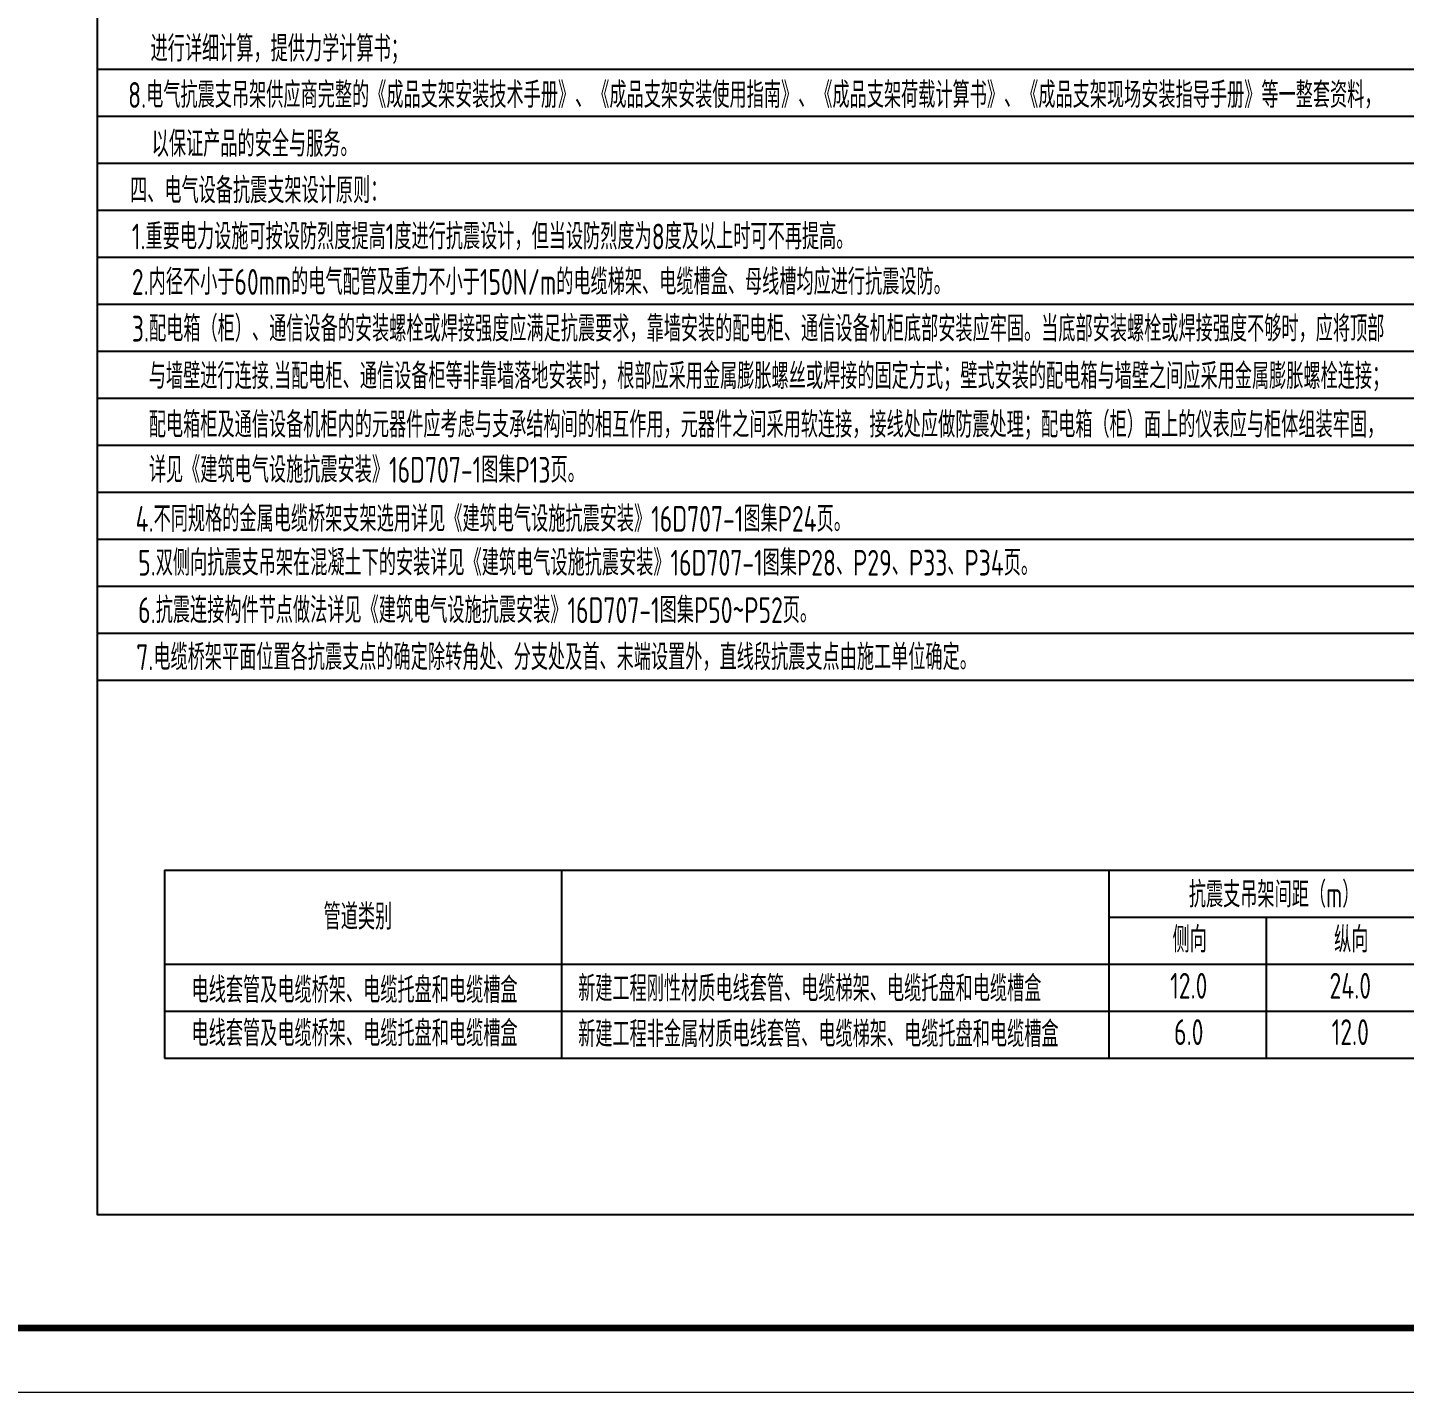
# Model space of a CAD drawing. Extents: x 3443499 to 7125205, y -1700016 to -264854.
# Drawn here: x 3594040 to 3615387, y -759270 to -738100 of the extents above; entities that cross this region are included whole.
import ezdxf

# ---------------------------------------------------------------- set-up
doc = ezdxf.new("R2010")
doc.units = 0
doc.header["$LTSCALE"] = 1000
doc.header["$MEASUREMENT"] = 0
doc.layers.add('TEL_TEXT', color=7, linetype='CONTINUOUS')
doc.layers.add('图框', color=147, linetype='CONTINUOUS', lineweight=20)
doc.styles.add('TSSD_Dimension', font='Tssdeng.shx', dxfattribs={"width": 0.7, "bigfont": 'tssdchn.shx'})

msp = doc.modelspace()

# ---------------------------------------------------------------- linework, layer by layer
at = {"layer": 'TEL_TEXT'}
for p, q in [((3596163.4, -751166.6), (3596163.4, -754082.6)), ((3596163.4, -751166.6), (3615810.9, -751166.6)), ((3602316.9, -751166.6), (3602316.9, -754082.6)), ((3610806, -751166.6), (3610806, -754082.6)), ((3610806, -751895.6), (3615810.9, -751895.6)), ((3613241, -751895.6), (3613241, -754082.6)), ((3596163.4, -752624.6), (3615810.9, -752624.6)), ((3596163.4, -752624.6), (3615810.9, -752624.6)), ((3596163.4, -753353.6), (3615810.9, -753353.6)), ((3596163.4, -754082.6), (3615810.9, -754082.6))]:
    msp.add_line(p, q, dxfattribs=at)
for points in [[(3595119.4, -721249.7), (3595119.4, -756510), (3617103.8, -756510), (3617103.8, -721249.7)], [(3595119.4, -738745.7), (3617103.8, -738745.7)], [(3595119.4, -739474.7), (3617103.8, -739474.7)], [(3595119.4, -740203.7), (3617103.8, -740203.7)], [(3595119.4, -740932.7), (3617103.8, -740932.7)], [(3595119.4, -741661.7), (3617103.8, -741661.7)], [(3595119.4, -742390.7), (3617103.8, -742390.7)], [(3595119.4, -743119.7), (3617103.8, -743119.7)], [(3595119.4, -743848.7), (3617103.8, -743848.7)], [(3595119.4, -744577.7), (3617103.8, -744577.7)], [(3595119.4, -745306.7), (3617103.8, -745306.7)], [(3595119.4, -746035.7), (3617103.8, -746035.7)], [(3595119.4, -746764.7), (3617103.8, -746764.7)], [(3595119.4, -747493.7), (3617103.8, -747493.7)], [(3595119.4, -748222.7), (3617103.8, -748222.7)]]:
    msp.add_lwpolyline(points, dxfattribs=at)
at = {"layer": '图框'}
msp.add_lwpolyline([(3567206.5, -717316), (3626606.3, -717316), (3626606.3, -759270.3), (3567206.5, -759270.3)], close=True, dxfattribs=at)
at = {"layer": '图框', "const_width": 100}
msp.add_lwpolyline([(3569706.5, -758270.3), (3625606.5, -758270.3), (3625606.5, -718270.3), (3569706.5, -718270.3)], close=True, dxfattribs=at)

# ---------------------------------------------------------------- texts
at = {"layer": 'TEL_TEXT', "style": 'TSSD_Dimension', "width": 0.7}
for s, p in [('进行详细计算，提供力学计算书；', (3595947.3, -738628.3)), ('8.电气抗震支吊架供应商完整的《成品支架安装技术手册》、《成品支架安装使用指南》、《成品支架荷载计算书》、《成品支架现场安装指导手册》等一整套资料，', (3595598.7, -739345.8)), ('以保证产品的安全与服务。', (3595965.1, -740105.1)), ('四、电气设备抗震支架设计原则：', (3595628.8, -740826)), ('  1.重要电力设施可按设防烈度提高1度进行抗震设计，但当设防烈度为8度及以上时可不再提高。', (3595316.8, -741541.2)), ('  2.内径不小于60mm的电气配管及重力不小于150N/m的电缆梯架、电缆槽盒、母线槽均应进行抗震设防。', (3595316.8, -742245.7)), ('  3.配电箱（柜）、通信设备的安装螺栓或焊接强度应满足抗震要求，靠墙安装的配电柜、通信设备机柜底部安装应牢固。当底部安装螺栓或焊接强度不够时，应将顶部', (3595316.8, -742970.9)), ('与墙壁进行连接.当配电柜、通信设备柜等非靠墙落地安装时，根部应采用金属膨胀螺丝或焊接的固定方式；壁式安装的配电箱与墙壁之间应采用金属膨胀螺栓连接；', (3595920.2, -743706.2)), ('配电箱柜及通信设备机柜内的元器件应考虑与支承结构间的相互作用，元器件之间采用软连接，接线处应做防震处理；配电箱（柜）面上的仪表应与柜体组装牢固，', (3595920.2, -744459.9)), ('详见《建筑电气设施抗震安装》16D707-1图集P13页。', (3595920.2, -745159.9)), ('  4.不同规格的金属电缆桥架支架选用详见《建筑电气设施抗震安装》16D707-1图集P24页。', (3595375.3, -745921)), ('  5.双侧向抗震支吊架在混凝土下的安装详见《建筑电气设施抗震安装》16D707-1图集P28、P29、P33、P34页。', (3595414.7, -746600.9)), ('  6.抗震连接构件节点做法详见《建筑电气设施抗震安装》16D707-1图集P50~P52页。', (3595414.7, -747336.7)), (' 7.电缆桥架平面位置各抗震支点的确定除转角处、分支处及首、末端设置外，直线段抗震支点由施工单位确定。', (3595555.2, -748065.4))]:
    msp.add_text(s, height=400, dxfattribs=at).set_placement(p)
at = {"layer": 'TEL_TEXT', "char_height": 400, "style": 'TSSD_Dimension'}
for s, insert, width, attachment_point in [('抗震支吊架间距（m）', (3612044, -751347.7), 17314.006, 1), ('管道类别', (3598629.3, -751691.5), 28987.307, 1), ('侧向', (3611792.2, -752046.1), 17314.006, 1), ('纵向', (3614296.2, -752046.1), 17314.006, 1), ('电线套管及电缆桥架、电缆托盘和电缆槽盒', (3596582.8, -752829.2), 28987.307, 1), ('新建工程刚性材质电线套管、电缆梯架、电缆托盘和电缆槽盒', (3602576.2, -752806.1), 17314.006, 1), ('12.0', (3612043.3, -752962.9), 1911.448, 5), ('24.0', (3614547.4, -752962.9), 1911.448, 5), ('电线套管及电缆桥架、电缆托盘和电缆槽盒', (3596582.8, -753501.3), 28987.307, 1), ('新建工程非金属材质电线套管、电缆梯架、电缆托盘和电缆槽盒', (3602576.2, -753512.1), 18055.809, 1), ('6.0', (3612043.3, -753681.4), 1433.586, 5), ('12.0', (3614547.4, -753681.4), 1911.448, 5)]:
    msp.add_mtext(s, dxfattribs=dict(at, insert=insert, width=width, attachment_point=attachment_point))

doc.saveas('drawing.dxf')
